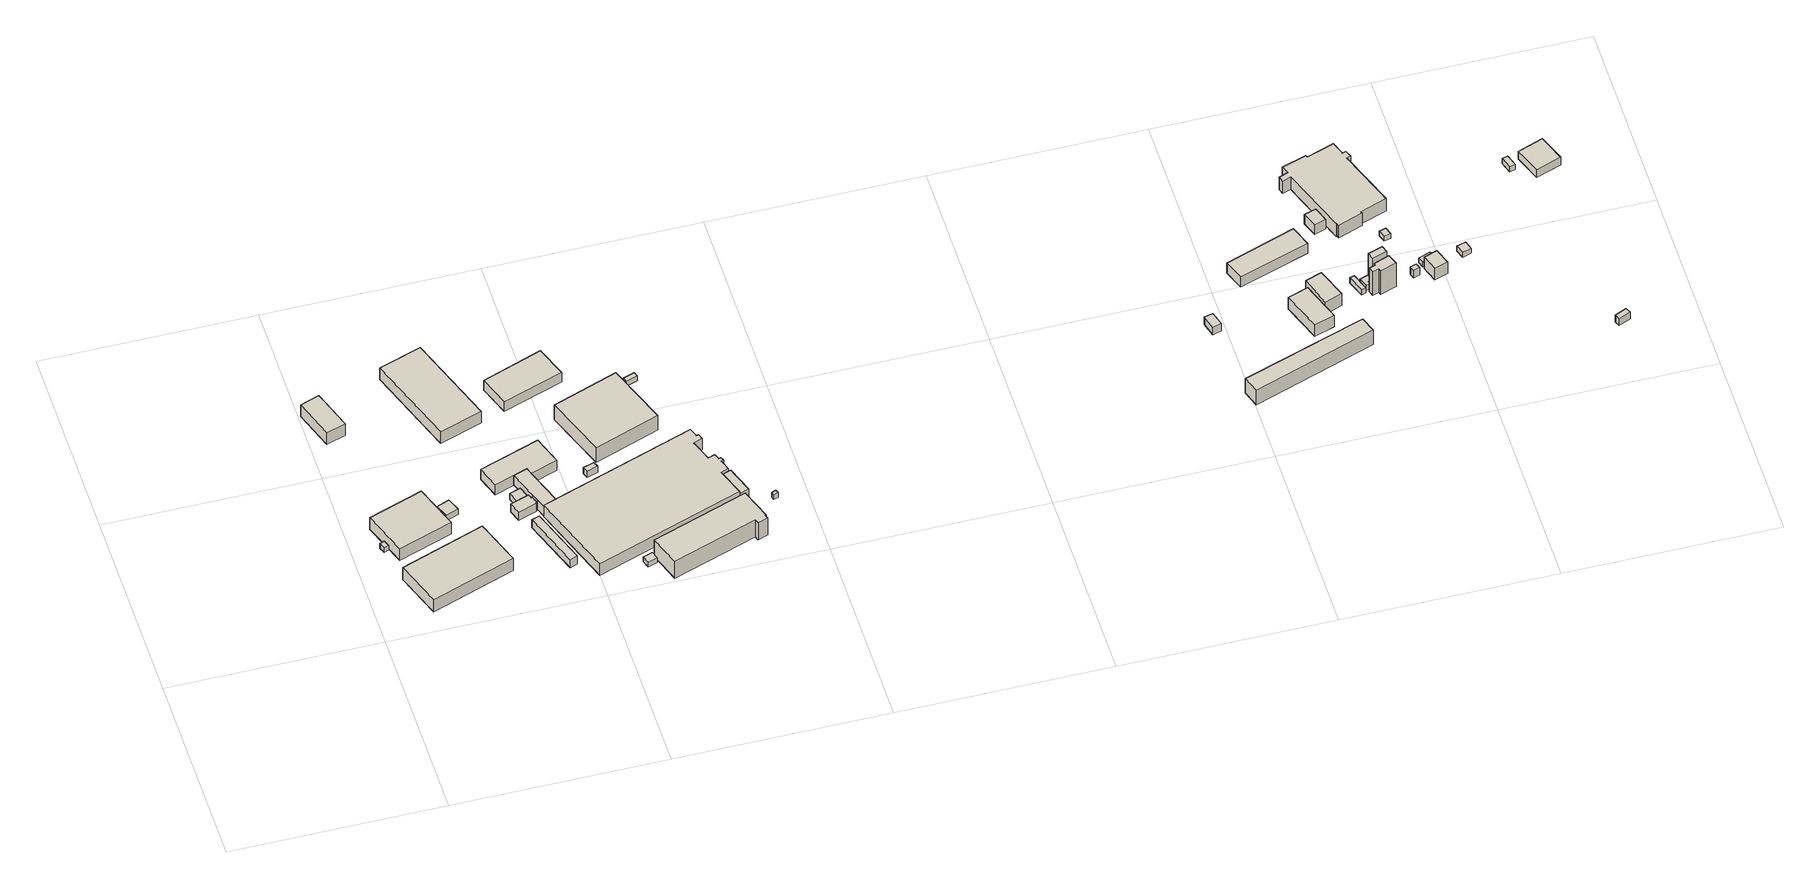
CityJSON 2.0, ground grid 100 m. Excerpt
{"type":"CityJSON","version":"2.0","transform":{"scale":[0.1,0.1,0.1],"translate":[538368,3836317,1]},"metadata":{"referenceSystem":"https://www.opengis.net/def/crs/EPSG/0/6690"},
"CityObjects":{
"building1":{"type":"Building","attributes":{"計測周辺長":11.28,"1/2500図郭":55,"区名":"此花区","町丁目名称":"北港２丁目","街区番号":4,"class":"3001","usage":"431","storeysAboveGround":1,"BuildingDetailAttribute.buildingRoofEdgeArea":7.79,"BuildingDetailAttribute.buildingStructureType":"610","BuildingDetailAttribute.buildingStructureOrgType":"2","BuildingDetailAttribute.detailedUsage":"1730","BuildingDetailAttribute.specifiedBuildingCoverageRate":0.6,"BuildingDetailAttribute.surveyYear":2017,"BuildingTsunamiRiskAttribute.description":"1","BuildingTsunamiRiskAttribute.rank":"2","BuildingTsunamiRiskAttribute.depth":1.24,"BuildingHighTideRiskAttribute.description":"1","BuildingHighTideRiskAttribute.rank":"3","BuildingHighTideRiskAttribute.depth":4.89,"BuildingIDAttribute.prefecture":"27","BuildingIDAttribute.city":"27104"},"geometry":[{"type":"Solid","lod":"1","boundaries":[[[[0,1,2,3]],[[2,4,5,3]],[[1,6,4,2]],[[0,7,6,1]],[[3,5,7,0]],[[4,6,7,5]]]]}]},
"building2":{"type":"Building","attributes":{"計測周辺長":99.3,"1/2500図郭":55,"区名":"此花区","町丁目名称":"北港２丁目","街区番号":4,"class":"3001","usage":"431","measuredHeight":7.3,"storeysAboveGround":1,"BuildingDetailAttribute.buildingRoofEdgeArea":610.63,"BuildingDetailAttribute.buildingStructureType":"610","BuildingDetailAttribute.buildingStructureOrgType":"2","BuildingDetailAttribute.detailedUsage":"1730","BuildingDetailAttribute.specifiedBuildingCoverageRate":0.6,"BuildingDetailAttribute.surveyYear":2017,"BuildingTsunamiRiskAttribute.description":"1","BuildingTsunamiRiskAttribute.rank":"2","BuildingTsunamiRiskAttribute.depth":1.2,"BuildingHighTideRiskAttribute.description":"1","BuildingHighTideRiskAttribute.rank":"3","BuildingHighTideRiskAttribute.depth":4.85,"BuildingIDAttribute.prefecture":"27","BuildingIDAttribute.city":"27104"},"geometry":[{"type":"Solid","lod":"1","boundaries":[[[[8,9,10,11]],[[10,12,13,11]],[[9,14,12,10]],[[8,15,14,9]],[[11,13,15,8]],[[12,14,15,13]]]]}]},
"building3":{"type":"Building","attributes":{"計測周辺長":60.06,"1/2500図郭":55,"区名":"此花区","町丁目名称":"北港２丁目","街区番号":4,"class":"3001","usage":"431","measuredHeight":7.4,"storeysAboveGround":1,"BuildingDetailAttribute.buildingRoofEdgeArea":197.72,"BuildingDetailAttribute.buildingStructureType":"610","BuildingDetailAttribute.buildingStructureOrgType":"2","BuildingDetailAttribute.detailedUsage":"1730","BuildingDetailAttribute.specifiedBuildingCoverageRate":0.6,"BuildingDetailAttribute.surveyYear":2017,"BuildingTsunamiRiskAttribute.description":"1","BuildingTsunamiRiskAttribute.rank":"1","BuildingTsunamiRiskAttribute.depth":0.15,"BuildingHighTideRiskAttribute.description":"1","BuildingHighTideRiskAttribute.rank":"3","BuildingHighTideRiskAttribute.depth":3.55,"BuildingIDAttribute.prefecture":"27","BuildingIDAttribute.city":"27104"},"geometry":[{"type":"Solid","lod":"1","boundaries":[[[[16,17,18,19]],[[18,20,21,19]],[[17,22,20,18]],[[16,23,22,17]],[[19,21,23,16]],[[20,22,23,21]]]]}]},
"building4":{"type":"Building","attributes":{"計測周辺長":131.08,"1/2500図郭":55,"区名":"此花区","町丁目名称":"北港２丁目","街区番号":4,"class":"3001","usage":"431","measuredHeight":7.7,"storeysAboveGround":1,"BuildingDetailAttribute.buildingRoofEdgeArea":983.12,"BuildingDetailAttribute.buildingStructureType":"610","BuildingDetailAttribute.buildingStructureOrgType":"2","BuildingDetailAttribute.detailedUsage":"1730","BuildingDetailAttribute.specifiedBuildingCoverageRate":0.6,"BuildingDetailAttribute.surveyYear":2017,"BuildingTsunamiRiskAttribute.description":"1","BuildingTsunamiRiskAttribute.rank":"2","BuildingTsunamiRiskAttribute.depth":1.24,"BuildingHighTideRiskAttribute.description":"1","BuildingHighTideRiskAttribute.rank":"4","BuildingHighTideRiskAttribute.depth":5.11,"BuildingIDAttribute.prefecture":"27","BuildingIDAttribute.city":"27104"},"geometry":[{"type":"Solid","lod":"1","boundaries":[[[[24,25,26,27]],[[26,28,29,27]],[[25,30,28,26]],[[24,31,30,25]],[[27,29,31,24]],[[28,30,31,29]]]]}]},
"building5":{"type":"Building","attributes":{"計測周辺長":26.11,"1/2500図郭":55,"区名":"此花区","町丁目名称":"北港２丁目","街区番号":4,"class":"3001","usage":"431","measuredHeight":3.5,"storeysAboveGround":1,"BuildingDetailAttribute.buildingRoofEdgeArea":42.58,"BuildingDetailAttribute.buildingStructureType":"610","BuildingDetailAttribute.buildingStructureOrgType":"2","BuildingDetailAttribute.detailedUsage":"1730","BuildingDetailAttribute.specifiedBuildingCoverageRate":0.6,"BuildingDetailAttribute.surveyYear":2017,"BuildingTsunamiRiskAttribute.description":"1","BuildingTsunamiRiskAttribute.rank":"2","BuildingTsunamiRiskAttribute.depth":0.92,"BuildingHighTideRiskAttribute.description":"1","BuildingHighTideRiskAttribute.rank":"3","BuildingHighTideRiskAttribute.depth":4.57,"BuildingIDAttribute.prefecture":"27","BuildingIDAttribute.city":"27104"},"geometry":[{"type":"Solid","lod":"1","boundaries":[[[[32,33,34,35]],[[34,36,37,35]],[[33,38,36,34]],[[32,39,38,33]],[[35,37,39,32]],[[36,38,39,37]]]]}]},
"building6":{"type":"Building","attributes":{"計測周辺長":32.15,"1/2500図郭":55,"区名":"此花区","町丁目名称":"北港２丁目","街区番号":4,"class":"3001","usage":"441","measuredHeight":5.2,"storeysAboveGround":2,"BuildingDetailAttribute.buildingRoofEdgeArea":59.67,"BuildingDetailAttribute.buildingStructureType":"610","BuildingDetailAttribute.buildingStructureOrgType":"2","BuildingDetailAttribute.detailedUsage":"1520","BuildingDetailAttribute.specifiedBuildingCoverageRate":0.6,"BuildingDetailAttribute.surveyYear":2017,"BuildingTsunamiRiskAttribute.description":"1","BuildingTsunamiRiskAttribute.rank":"2","BuildingTsunamiRiskAttribute.depth":0.52,"BuildingHighTideRiskAttribute.description":"1","BuildingHighTideRiskAttribute.rank":"3","BuildingHighTideRiskAttribute.depth":4.16,"BuildingIDAttribute.prefecture":"27","BuildingIDAttribute.city":"27104"},"geometry":[{"type":"Solid","lod":"1","boundaries":[[[[40,41,42,43,44,45,46,47]],[[46,48,49,47]],[[45,50,48,46]],[[44,51,50,45]],[[43,52,51,44]],[[42,53,52,43]],[[41,54,53,42]],[[40,55,54,41]],[[47,49,55,40]],[[48,50,51,52,53,54,55,49]]]]}]},
"building7":{"type":"Building","attributes":{"計測周辺長":65.36,"1/2500図郭":55,"区名":"此花区","町丁目名称":"北港２丁目","街区番号":4,"class":"3001","usage":"441","measuredHeight":5.1,"storeysAboveGround":2,"BuildingDetailAttribute.buildingRoofEdgeArea":110.97,"BuildingDetailAttribute.buildingStructureType":"610","BuildingDetailAttribute.buildingStructureOrgType":"2","BuildingDetailAttribute.detailedUsage":"1520","BuildingDetailAttribute.specifiedBuildingCoverageRate":0.6,"BuildingDetailAttribute.surveyYear":2017,"BuildingTsunamiRiskAttribute.description":"1","BuildingTsunamiRiskAttribute.rank":"2","BuildingTsunamiRiskAttribute.depth":0.7,"BuildingHighTideRiskAttribute.description":"1","BuildingHighTideRiskAttribute.rank":"3","BuildingHighTideRiskAttribute.depth":4.34,"BuildingIDAttribute.prefecture":"27","BuildingIDAttribute.city":"27104"},"geometry":[{"type":"Solid","lod":"1","boundaries":[[[[56,57,58,59]],[[58,60,61,59]],[[57,62,60,58]],[[56,63,62,57]],[[59,61,63,56]],[[60,62,63,61]]]]}]},
"building8":{"type":"Building","attributes":{"計測周辺長":133.85,"1/2500図郭":55,"区名":"此花区","町丁目名称":"北港２丁目","街区番号":4,"class":"3001","usage":"431","measuredHeight":7.4,"storeysAboveGround":2,"BuildingDetailAttribute.buildingRoofEdgeArea":974.93,"BuildingDetailAttribute.buildingStructureType":"610","BuildingDetailAttribute.buildingStructureOrgType":"2","BuildingDetailAttribute.detailedUsage":"1730","BuildingDetailAttribute.specifiedBuildingCoverageRate":0.6,"BuildingDetailAttribute.surveyYear":2017,"BuildingTsunamiRiskAttribute.description":"1","BuildingTsunamiRiskAttribute.rank":"2","BuildingTsunamiRiskAttribute.depth":0.86,"BuildingHighTideRiskAttribute.description":"1","BuildingHighTideRiskAttribute.rank":"3","BuildingHighTideRiskAttribute.depth":4.62,"BuildingIDAttribute.prefecture":"27","BuildingIDAttribute.city":"27104"},"geometry":[{"type":"Solid","lod":"1","boundaries":[[[[64,65,66,67]],[[66,68,69,67]],[[65,70,68,66]],[[64,71,70,65]],[[67,69,71,64]],[[68,70,71,69]]]]}]},
"building9":{"type":"Building","attributes":{"計測周辺長":21.79,"1/2500図郭":55,"区名":"此花区","町丁目名称":"北港２丁目","街区番号":4,"class":"3001","usage":"441","measuredHeight":3.9,"storeysAboveGround":2,"BuildingDetailAttribute.buildingRoofEdgeArea":29.66,"BuildingDetailAttribute.buildingStructureType":"610","BuildingDetailAttribute.buildingStructureOrgType":"2","BuildingDetailAttribute.detailedUsage":"1520","BuildingDetailAttribute.specifiedBuildingCoverageRate":0.6,"BuildingDetailAttribute.surveyYear":2017,"BuildingTsunamiRiskAttribute.description":"1","BuildingTsunamiRiskAttribute.rank":"1","BuildingTsunamiRiskAttribute.depth":0.36,"BuildingHighTideRiskAttribute.description":"1","BuildingHighTideRiskAttribute.rank":"3","BuildingHighTideRiskAttribute.depth":4,"BuildingIDAttribute.prefecture":"27","BuildingIDAttribute.city":"27104"},"geometry":[{"type":"Solid","lod":"1","boundaries":[[[[72,73,74,75]],[[74,76,77,75]],[[73,78,76,74]],[[72,79,78,73]],[[75,77,79,72]],[[76,78,79,77]]]]}]},
"building10":{"type":"Building","attributes":{"class":"3001","measuredHeight":5.9,"BuildingDetailAttribute.specifiedBuildingCoverageRate":0.6,"BuildingDetailAttribute.surveyYear":2017,"BuildingTsunamiRiskAttribute.description":"1","BuildingTsunamiRiskAttribute.rank":"1","BuildingTsunamiRiskAttribute.depth":0.36,"BuildingHighTideRiskAttribute.description":"1","BuildingHighTideRiskAttribute.rank":"3","BuildingHighTideRiskAttribute.depth":4,"BuildingIDAttribute.prefecture":"27","BuildingIDAttribute.city":"27104"},"geometry":[{"type":"Solid","lod":"1","boundaries":[[[[80,81,82,83,84,85,86]],[[85,87,88,86]],[[84,89,87,85]],[[83,90,89,84]],[[82,91,90,83]],[[81,92,91,82]],[[80,93,92,81]],[[86,88,93,80]],[[87,89,90,91,92,93,88]]]]}]},
"building11":{"type":"Building","attributes":{"計測周辺長":89.22,"1/2500図郭":55,"区名":"此花区","町丁目名称":"北港２丁目","街区番号":4,"class":"3003","usage":"441","measuredHeight":6.4,"storeysAboveGround":2,"BuildingDetailAttribute.buildingRoofEdgeArea":380.79,"BuildingDetailAttribute.buildingStructureType":"610","BuildingDetailAttribute.buildingStructureOrgType":"2","BuildingDetailAttribute.detailedUsage":"1520","BuildingDetailAttribute.specifiedBuildingCoverageRate":0.6,"BuildingDetailAttribute.surveyYear":2017,"BuildingTsunamiRiskAttribute.description":"1","BuildingTsunamiRiskAttribute.rank":"1","BuildingTsunamiRiskAttribute.depth":0.08,"BuildingHighTideRiskAttribute.description":"1","BuildingHighTideRiskAttribute.rank":"3","BuildingHighTideRiskAttribute.depth":3.86,"BuildingIDAttribute.prefecture":"27","BuildingIDAttribute.city":"27104"},"geometry":[{"type":"Solid","lod":"1","boundaries":[[[[94,95,96,97,98,99,100]],[[99,93,88,100]],[[98,92,93,99]],[[97,101,92,98]],[[96,102,101,97]],[[95,103,102,96]],[[94,104,103,95]],[[100,88,104,94]],[[93,92,101,102,103,104,88]]]]}]},
"building12":{"type":"Building","attributes":{"計測周辺長":17.47,"1/2500図郭":55,"区名":"此花区","町丁目名称":"北港２丁目","街区番号":4,"class":"3001","usage":"431","storeysAboveGround":2,"BuildingDetailAttribute.buildingRoofEdgeArea":18.84,"BuildingDetailAttribute.buildingStructureType":"610","BuildingDetailAttribute.buildingStructureOrgType":"2","BuildingDetailAttribute.detailedUsage":"1720","BuildingDetailAttribute.specifiedBuildingCoverageRate":0.6,"BuildingDetailAttribute.surveyYear":2017,"BuildingTsunamiRiskAttribute.description":"1","BuildingTsunamiRiskAttribute.rank":"1","BuildingTsunamiRiskAttribute.depth":0.33,"BuildingHighTideRiskAttribute.description":"1","BuildingHighTideRiskAttribute.rank":"3","BuildingHighTideRiskAttribute.depth":3.97,"BuildingIDAttribute.prefecture":"27","BuildingIDAttribute.city":"27104"},"geometry":[{"type":"Solid","lod":"1","boundaries":[[[[105,106,107,108]],[[107,109,110,108]],[[106,111,109,107]],[[105,112,111,106]],[[108,110,112,105]],[[109,111,112,110]]]]}]},
"building13":{"type":"Building","attributes":{"class":"3001","measuredHeight":4.1,"BuildingDetailAttribute.specifiedBuildingCoverageRate":0.6,"BuildingDetailAttribute.surveyYear":2017,"BuildingHighTideRiskAttribute.description":"1","BuildingHighTideRiskAttribute.rank":"3","BuildingHighTideRiskAttribute.depth":3.63,"BuildingIDAttribute.prefecture":"27","BuildingIDAttribute.city":"27104"},"geometry":[{"type":"Solid","lod":"1","boundaries":[[[[113,114,115,116]],[[115,117,118,116]],[[114,119,117,115]],[[113,120,119,114]],[[116,118,120,113]],[[117,119,120,118]]]]}]},
"building14":{"type":"Building","attributes":{"計測周辺長":92.03,"1/2500図郭":55,"区名":"此花区","町丁目名称":"北港２丁目","街区番号":4,"class":"3001","usage":"431","measuredHeight":6,"storeysAboveGround":1,"BuildingDetailAttribute.buildingRoofEdgeArea":476.41,"BuildingDetailAttribute.buildingStructureType":"610","BuildingDetailAttribute.buildingStructureOrgType":"2","BuildingDetailAttribute.detailedUsage":"1730","BuildingDetailAttribute.specifiedBuildingCoverageRate":0.6,"BuildingDetailAttribute.surveyYear":2017,"BuildingTsunamiRiskAttribute.description":"1","BuildingTsunamiRiskAttribute.rank":"2","BuildingTsunamiRiskAttribute.depth":0.74,"BuildingHighTideRiskAttribute.description":"1","BuildingHighTideRiskAttribute.rank":"3","BuildingHighTideRiskAttribute.depth":4.34,"BuildingIDAttribute.prefecture":"27","BuildingIDAttribute.city":"27104"},"geometry":[{"type":"Solid","lod":"1","boundaries":[[[[121,122,123,124]],[[123,125,126,124]],[[122,127,125,123]],[[121,128,127,122]],[[124,126,128,121]],[[125,127,128,126]]]]}]},
"building15":{"type":"Building","attributes":{"計測周辺長":251.71,"1/2500図郭":55,"区名":"此花区","町丁目名称":"北港２丁目","街区番号":4,"class":"3001","usage":"441","measuredHeight":7.3,"storeysAboveGround":2,"BuildingDetailAttribute.buildingRoofEdgeArea":3213.06,"BuildingDetailAttribute.buildingStructureType":"610","BuildingDetailAttribute.buildingStructureOrgType":"2","BuildingDetailAttribute.detailedUsage":"1520","BuildingDetailAttribute.specifiedBuildingCoverageRate":0.6,"BuildingDetailAttribute.surveyYear":2017,"BuildingTsunamiRiskAttribute.description":"1","BuildingTsunamiRiskAttribute.rank":"1","BuildingTsunamiRiskAttribute.depth":0.05,"BuildingHighTideRiskAttribute.description":"1","BuildingHighTideRiskAttribute.rank":"3","BuildingHighTideRiskAttribute.depth":3.88,"BuildingIDAttribute.prefecture":"27","BuildingIDAttribute.city":"27104"},"geometry":[{"type":"Solid","lod":"1","boundaries":[[[[129,130,131,132,133,134,135,136,137,138,139,140,141,142,143,144,145]],[[144,146,147,145]],[[143,148,146,144]],[[142,149,148,143]],[[141,150,149,142]],[[140,151,150,141]],[[139,152,151,140]],[[138,153,152,139]],[[137,154,153,138]],[[136,155,154,137]],[[135,156,155,136]],[[134,157,156,135]],[[133,158,157,134]],[[132,159,158,133]],[[131,160,159,132]],[[130,161,160,131]],[[129,162,161,130]],[[145,147,162,129]],[[146,148,149,150,151,152,153,154,155,156,157,158,159,160,161,162,147]]]]}]},
"building16":{"type":"Building","attributes":{"計測周辺長":127.94,"1/2500図郭":55,"区名":"此花区","町丁目名称":"北港２丁目","街区番号":4,"class":"3001","usage":"441","measuredHeight":9.3,"storeysAboveGround":2,"BuildingDetailAttribute.buildingRoofEdgeArea":1022.42,"BuildingDetailAttribute.buildingStructureType":"610","BuildingDetailAttribute.buildingStructureOrgType":"2","BuildingDetailAttribute.detailedUsage":"1510","BuildingDetailAttribute.specifiedBuildingCoverageRate":0.6,"BuildingDetailAttribute.surveyYear":2017,"BuildingTsunamiRiskAttribute.description":"1","BuildingTsunamiRiskAttribute.rank":"1","BuildingTsunamiRiskAttribute.depth":0.05,"BuildingHighTideRiskAttribute.description":"1","BuildingHighTideRiskAttribute.rank":"3","BuildingHighTideRiskAttribute.depth":3.52,"BuildingIDAttribute.prefecture":"27","BuildingIDAttribute.city":"27104"},"geometry":[{"type":"Solid","lod":"1","boundaries":[[[[163,164,165,166]],[[165,167,168,166]],[[164,169,167,165]],[[163,170,169,164]],[[166,168,170,163]],[[167,169,170,168]]]]}]},
"building17":{"type":"Building","attributes":{"計測周辺長":131.5,"1/2500図郭":55,"区名":"此花区","町丁目名称":"北港２丁目","街区番号":4,"class":"3001","usage":"431","measuredHeight":10.8,"storeysAboveGround":2,"BuildingDetailAttribute.buildingRoofEdgeArea":760.47,"BuildingDetailAttribute.buildingStructureType":"610","BuildingDetailAttribute.buildingStructureOrgType":"2","BuildingDetailAttribute.detailedUsage":"1720","BuildingDetailAttribute.specifiedBuildingCoverageRate":0.6,"BuildingDetailAttribute.surveyYear":2017,"BuildingTsunamiRiskAttribute.description":"1","BuildingTsunamiRiskAttribute.rank":"1","BuildingTsunamiRiskAttribute.depth":0.45,"BuildingHighTideRiskAttribute.description":"1","BuildingHighTideRiskAttribute.rank":"3","BuildingHighTideRiskAttribute.depth":4.08,"BuildingIDAttribute.prefecture":"27","BuildingIDAttribute.city":"27104"},"geometry":[{"type":"Solid","lod":"1","boundaries":[[[[171,172,173,174,175,176,177,178]],[[177,179,180,178]],[[176,181,179,177]],[[175,182,181,176]],[[174,183,182,175]],[[173,184,183,174]],[[172,185,184,173]],[[171,186,185,172]],[[178,180,186,171]],[[179,181,182,183,184,185,186,180]]]]}]},
"building18":{"type":"Building","attributes":{"class":"3001","measuredHeight":3.1,"BuildingDetailAttribute.specifiedBuildingCoverageRate":0.6,"BuildingDetailAttribute.surveyYear":2017,"BuildingTsunamiRiskAttribute.description":"1","BuildingTsunamiRiskAttribute.rank":"1","BuildingTsunamiRiskAttribute.depth":0.2,"BuildingHighTideRiskAttribute.description":"1","BuildingHighTideRiskAttribute.rank":"3","BuildingHighTideRiskAttribute.depth":3.78,"BuildingIDAttribute.prefecture":"27","BuildingIDAttribute.city":"27104"},"geometry":[{"type":"Solid","lod":"1","boundaries":[[[[187,188,189,190]],[[189,191,192,190]],[[188,193,191,189]],[[187,194,193,188]],[[190,192,194,187]],[[191,193,194,192]]]]}]},
"building19":{"type":"Building","attributes":{"計測周辺長":36.22,"1/2500図郭":55,"区名":"此花区","町丁目名称":"北港２丁目","街区番号":4,"class":"3003","usage":"441","measuredHeight":5.7,"storeysAboveGround":1,"BuildingDetailAttribute.buildingRoofEdgeArea":60.33,"BuildingDetailAttribute.buildingStructureType":"610","BuildingDetailAttribute.buildingStructureOrgType":"2","BuildingDetailAttribute.detailedUsage":"1520","BuildingDetailAttribute.specifiedBuildingCoverageRate":0.6,"BuildingDetailAttribute.surveyYear":2017,"BuildingTsunamiRiskAttribute.description":"1","BuildingTsunamiRiskAttribute.rank":"1","BuildingTsunamiRiskAttribute.depth":0.13,"BuildingHighTideRiskAttribute.description":"1","BuildingHighTideRiskAttribute.rank":"3","BuildingHighTideRiskAttribute.depth":3.75,"BuildingIDAttribute.prefecture":"27","BuildingIDAttribute.city":"27104"},"geometry":[{"type":"Solid","lod":"1","boundaries":[[[[195,196,197,198]],[[197,199,200,198]],[[196,201,199,197]],[[195,202,201,196]],[[198,200,202,195]],[[199,201,202,200]]]]}]},
"building20":{"type":"Building","attributes":{"class":"3001","BuildingDetailAttribute.specifiedBuildingCoverageRate":0.6,"BuildingDetailAttribute.surveyYear":2017,"BuildingTsunamiRiskAttribute.description":"1","BuildingTsunamiRiskAttribute.rank":"1","BuildingTsunamiRiskAttribute.depth":0.28,"BuildingHighTideRiskAttribute.description":"1","BuildingHighTideRiskAttribute.rank":"3","BuildingHighTideRiskAttribute.depth":3.88,"BuildingIDAttribute.prefecture":"27","BuildingIDAttribute.city":"27104"},"geometry":[{"type":"Solid","lod":"1","boundaries":[[[[203,204,205,206]],[[205,207,208,206]],[[204,209,207,205]],[[203,210,209,204]],[[206,208,210,203]],[[207,209,210,208]]]]}]},
"building21":{"type":"Building","attributes":{"計測周辺長":22.81,"1/2500図郭":55,"区名":"此花区","町丁目名称":"北港１丁目","街区番号":4,"class":"3001","usage":"441","measuredHeight":4.8,"storeysAboveGround":1,"BuildingDetailAttribute.buildingRoofEdgeArea":30.47,"BuildingDetailAttribute.buildingStructureType":"610","BuildingDetailAttribute.buildingStructureOrgType":"2","BuildingDetailAttribute.detailedUsage":"1520","BuildingDetailAttribute.specifiedBuildingCoverageRate":0.6,"BuildingDetailAttribute.surveyYear":2017,"BuildingTsunamiRiskAttribute.description":"1","BuildingTsunamiRiskAttribute.rank":"2","BuildingTsunamiRiskAttribute.depth":1,"BuildingHighTideRiskAttribute.description":"1","BuildingHighTideRiskAttribute.rank":"3","BuildingHighTideRiskAttribute.depth":4.45,"BuildingIDAttribute.prefecture":"27","BuildingIDAttribute.city":"27104"},"geometry":[{"type":"Solid","lod":"1","boundaries":[[[[211,212,213,214]],[[213,215,216,214]],[[212,217,215,213]],[[211,218,217,212]],[[214,216,218,211]],[[215,217,218,216]]]]}]},
"building22":{"type":"Building","attributes":{"計測周辺長":140.08,"1/2500図郭":55,"区名":"此花区","町丁目名称":"北港１丁目","街区番号":4,"class":"3001","usage":"441","measuredHeight":9.1,"storeysAboveGround":2,"BuildingDetailAttribute.buildingRoofEdgeArea":511.07,"BuildingDetailAttribute.buildingStructureType":"610","BuildingDetailAttribute.buildingStructureOrgType":"2","BuildingDetailAttribute.detailedUsage":"1520","BuildingDetailAttribute.specifiedBuildingCoverageRate":0.6,"BuildingDetailAttribute.surveyYear":2017,"BuildingTsunamiRiskAttribute.description":"1","BuildingTsunamiRiskAttribute.rank":"2","BuildingTsunamiRiskAttribute.depth":0.78,"BuildingHighTideRiskAttribute.description":"1","BuildingHighTideRiskAttribute.rank":"3","BuildingHighTideRiskAttribute.depth":4.4,"BuildingIDAttribute.prefecture":"27","BuildingIDAttribute.city":"27104"},"geometry":[{"type":"Solid","lod":"1","boundaries":[[[[219,220,221,222]],[[221,223,224,222]],[[220,225,223,221]],[[219,226,225,220]],[[222,224,226,219]],[[223,225,226,224]]]]}]},
"building23":{"type":"Building","attributes":{"class":"3003","measuredHeight":7.3,"BuildingDetailAttribute.specifiedBuildingCoverageRate":0.6,"BuildingDetailAttribute.surveyYear":2017,"BuildingTsunamiRiskAttribute.description":"1","BuildingTsunamiRiskAttribute.rank":"2","BuildingTsunamiRiskAttribute.depth":0.91,"BuildingHighTideRiskAttribute.description":"1","BuildingHighTideRiskAttribute.rank":"3","BuildingHighTideRiskAttribute.depth":4.33,"BuildingIDAttribute.prefecture":"27","BuildingIDAttribute.city":"27104"},"geometry":[{"type":"Solid","lod":"1","boundaries":[[[[227,228,229,230]],[[229,231,232,230]],[[228,233,231,229]],[[227,234,233,228]],[[230,232,234,227]],[[231,233,234,232]]]]}]},
"building24":{"type":"Building","attributes":{"計測周辺長":91.11,"1/2500図郭":55,"区名":"此花区","町丁目名称":"北港１丁目","街区番号":4,"class":"3001","usage":"441","measuredHeight":6.4,"storeysAboveGround":1,"BuildingDetailAttribute.buildingRoofEdgeArea":363.88,"BuildingDetailAttribute.buildingStructureType":"610","BuildingDetailAttribute.buildingStructureOrgType":"2","BuildingDetailAttribute.detailedUsage":"1520","BuildingDetailAttribute.specifiedBuildingCoverageRate":0.6,"BuildingDetailAttribute.surveyYear":2017,"BuildingTsunamiRiskAttribute.description":"1","BuildingTsunamiRiskAttribute.rank":"2","BuildingTsunamiRiskAttribute.depth":1.56,"BuildingHighTideRiskAttribute.description":"1","BuildingHighTideRiskAttribute.rank":"3","BuildingHighTideRiskAttribute.depth":4.99,"BuildingIDAttribute.prefecture":"27","BuildingIDAttribute.city":"27104"},"geometry":[{"type":"Solid","lod":"1","boundaries":[[[[235,236,237,238]],[[237,239,240,238]],[[236,241,239,237]],[[235,242,241,236]],[[238,240,242,235]],[[239,241,242,240]]]]}]},
"building25":{"type":"Building","attributes":{"計測周辺長":47.64,"1/2500図郭":55,"区名":"此花区","町丁目名称":"北港１丁目","街区番号":4,"class":"3001","usage":"441","measuredHeight":7.7,"storeysAboveGround":2,"BuildingDetailAttribute.buildingRoofEdgeArea":130.5,"BuildingDetailAttribute.buildingStructureType":"610","BuildingDetailAttribute.buildingStructureOrgType":"2","BuildingDetailAttribute.detailedUsage":"1520","BuildingDetailAttribute.specifiedBuildingCoverageRate":0.6,"BuildingDetailAttribute.surveyYear":2017,"BuildingTsunamiRiskAttribute.description":"1","BuildingTsunamiRiskAttribute.rank":"2","BuildingTsunamiRiskAttribute.depth":0.89,"BuildingHighTideRiskAttribute.description":"1","BuildingHighTideRiskAttribute.rank":"3","BuildingHighTideRiskAttribute.depth":4.31,"BuildingIDAttribute.prefecture":"27","BuildingIDAttribute.city":"27104"},"geometry":[{"type":"Solid","lod":"1","boundaries":[[[[243,244,245,246]],[[245,247,248,246]],[[244,249,247,245]],[[243,250,249,244]],[[246,248,250,243]],[[247,249,250,248]]]]}]},
"building26":{"type":"Building","attributes":{"計測周辺長":35.79,"1/2500図郭":55,"区名":"此花区","町丁目名称":"北港１丁目","街区番号":4,"class":"3001","usage":"441","measuredHeight":3.4,"storeysAboveGround":1,"BuildingDetailAttribute.buildingRoofEdgeArea":29.86,"BuildingDetailAttribute.buildingStructureType":"610","BuildingDetailAttribute.buildingStructureOrgType":"2","BuildingDetailAttribute.detailedUsage":"1520","BuildingDetailAttribute.specifiedBuildingCoverageRate":0.6,"BuildingDetailAttribute.surveyYear":2017,"BuildingTsunamiRiskAttribute.description":"1","BuildingTsunamiRiskAttribute.rank":"2","BuildingTsunamiRiskAttribute.depth":1.34,"BuildingHighTideRiskAttribute.description":"1","BuildingHighTideRiskAttribute.rank":"3","BuildingHighTideRiskAttribute.depth":4.75,"BuildingIDAttribute.prefecture":"27","BuildingIDAttribute.city":"27104"},"geometry":[{"type":"Solid","lod":"1","boundaries":[[[[251,252,253,254]],[[253,255,256,254]],[[252,257,255,253]],[[251,258,257,252]],[[254,256,258,251]],[[255,257,258,256]]]]}]},
"building27":{"type":"Building","attributes":{"class":"3003","measuredHeight":5.9,"BuildingDetailAttribute.specifiedBuildingCoverageRate":0.6,"BuildingDetailAttribute.surveyYear":2017,"BuildingTsunamiRiskAttribute.description":"1","BuildingTsunamiRiskAttribute.rank":"2","BuildingTsunamiRiskAttribute.depth":1.54,"BuildingHighTideRiskAttribute.description":"1","BuildingHighTideRiskAttribute.rank":"3","BuildingHighTideRiskAttribute.depth":4.96,"BuildingIDAttribute.prefecture":"27","BuildingIDAttribute.city":"27104"},"geometry":[{"type":"Solid","lod":"1","boundaries":[[[[259,260,261,262]],[[261,263,264,262]],[[260,265,263,261]],[[259,266,265,260]],[[262,264,266,259]],[[263,265,266,264]]]]}]},
"building28":{"type":"Building","attributes":{"class":"3001","BuildingDetailAttribute.specifiedBuildingCoverageRate":0.6,"BuildingDetailAttribute.surveyYear":2017,"BuildingTsunamiRiskAttribute.description":"1","BuildingTsunamiRiskAttribute.rank":"2","BuildingTsunamiRiskAttribute.depth":1.34,"BuildingHighTideRiskAttribute.description":"1","BuildingHighTideRiskAttribute.rank":"3","BuildingHighTideRiskAttribute.depth":4.75,"BuildingIDAttribute.prefecture":"27","BuildingIDAttribute.city":"27104"},"geometry":[{"type":"Solid","lod":"1","boundaries":[[[[267,268,269,270,271,272]],[[271,273,274,272]],[[270,275,273,271]],[[269,276,275,270]],[[268,277,276,269]],[[267,278,277,268]],[[272,274,278,267]],[[273,275,276,277,278,274]]]]}]},
"building29":{"type":"Building","attributes":{"class":"3003","measuredHeight":15,"BuildingDetailAttribute.specifiedBuildingCoverageRate":0.6,"BuildingDetailAttribute.surveyYear":2017,"BuildingTsunamiRiskAttribute.description":"1","BuildingTsunamiRiskAttribute.rank":"2","BuildingTsunamiRiskAttribute.depth":1.32,"BuildingHighTideRiskAttribute.description":"1","BuildingHighTideRiskAttribute.rank":"3","BuildingHighTideRiskAttribute.depth":4.73,"BuildingIDAttribute.prefecture":"27","BuildingIDAttribute.city":"27104"},"geometry":[{"type":"Solid","lod":"1","boundaries":[[[[279,280,281,282,283,284,285,286]],[[285,287,288,286]],[[284,289,287,285]],[[283,290,289,284]],[[282,291,290,283]],[[281,292,291,282]],[[280,293,292,281]],[[279,294,293,280]],[[286,288,294,279]],[[287,289,290,291,292,293,294,288]]]]}]},
"building30":{"type":"Building","attributes":{"class":"3003","measuredHeight":16.4,"BuildingDetailAttribute.specifiedBuildingCoverageRate":0.6,"BuildingDetailAttribute.surveyYear":2017,"BuildingTsunamiRiskAttribute.description":"1","BuildingTsunamiRiskAttribute.rank":"2","BuildingTsunamiRiskAttribute.depth":1.36,"BuildingHighTideRiskAttribute.description":"1","BuildingHighTideRiskAttribute.rank":"3","BuildingHighTideRiskAttribute.depth":4.77,"BuildingIDAttribute.prefecture":"27","BuildingIDAttribute.city":"27104"},"geometry":[{"type":"Solid","lod":"1","boundaries":[[[[295,296,297,298]],[[297,299,300,298]],[[296,301,299,297]],[[295,302,301,296]],[[298,300,302,295]],[[299,301,302,300]]]]}]},
"building31":{"type":"Building","attributes":{"計測周辺長":148.98,"1/2500図郭":55,"区名":"此花区","町丁目名称":"北港１丁目","街区番号":4,"class":"3001","usage":"441","measuredHeight":8,"storeysAboveGround":1,"BuildingDetailAttribute.buildingRoofEdgeArea":1089.88,"BuildingDetailAttribute.buildingStructureType":"610","BuildingDetailAttribute.buildingStructureOrgType":"2","BuildingDetailAttribute.detailedUsage":"1520","BuildingDetailAttribute.specifiedBuildingCoverageRate":0.6,"BuildingDetailAttribute.surveyYear":2017,"BuildingTsunamiRiskAttribute.description":"1","BuildingTsunamiRiskAttribute.rank":"2","BuildingTsunamiRiskAttribute.depth":1.54,"BuildingHighTideRiskAttribute.description":"1","BuildingHighTideRiskAttribute.rank":"4","BuildingHighTideRiskAttribute.depth":5.03,"BuildingIDAttribute.prefecture":"27","BuildingIDAttribute.city":"27104"},"geometry":[{"type":"Solid","lod":"1","boundaries":[[[[303,304,305,306,307,308,309,310,311,312,313,314,315,316,317,318,319,320]],[[319,321,322,320]],[[318,323,321,319]],[[317,324,323,318]],[[316,325,324,317]],[[315,326,325,316]],[[314,327,326,315]],[[313,328,327,314]],[[312,329,328,313]],[[311,330,329,312]],[[310,331,330,311]],[[309,332,331,310]],[[308,333,332,309]],[[307,334,333,308]],[[306,335,334,307]],[[305,336,335,306]],[[304,337,336,305]],[[303,338,337,304]],[[320,322,338,303]],[[321,323,324,325,326,327,328,329,330,331,332,333,334,335,336,337,338,322]]]]}]},
"building32":{"type":"Building","attributes":{"class":"3001","measuredHeight":5.1,"BuildingDetailAttribute.specifiedBuildingCoverageRate":0.6,"BuildingDetailAttribute.surveyYear":2017,"BuildingTsunamiRiskAttribute.description":"1","BuildingTsunamiRiskAttribute.rank":"2","BuildingTsunamiRiskAttribute.depth":1.47,"BuildingHighTideRiskAttribute.description":"1","BuildingHighTideRiskAttribute.rank":"3","BuildingHighTideRiskAttribute.depth":4.86,"BuildingIDAttribute.prefecture":"27","BuildingIDAttribute.city":"27104"},"geometry":[{"type":"Solid","lod":"1","boundaries":[[[[339,340,341,342]],[[341,343,344,342]],[[340,345,343,341]],[[339,346,345,340]],[[342,344,346,339]],[[343,345,346,344]]]]}]},
"building33":{"type":"Building","attributes":{"計測周辺長":14.41,"1/2500図郭":55,"区名":"此花区","町丁目名称":"北港１丁目","街区番号":4,"class":"3003","usage":"441","storeysAboveGround":1,"BuildingDetailAttribute.buildingRoofEdgeArea":12.88,"BuildingDetailAttribute.buildingStructureType":"610","BuildingDetailAttribute.buildingStructureOrgType":"2","BuildingDetailAttribute.detailedUsage":"1520","BuildingDetailAttribute.specifiedBuildingCoverageRate":0.6,"BuildingDetailAttribute.surveyYear":2017,"BuildingTsunamiRiskAttribute.description":"1","BuildingTsunamiRiskAttribute.rank":"2","BuildingTsunamiRiskAttribute.depth":1.54,"BuildingHighTideRiskAttribute.description":"1","BuildingHighTideRiskAttribute.rank":"3","BuildingHighTideRiskAttribute.depth":4.95,"BuildingIDAttribute.prefecture":"27","BuildingIDAttribute.city":"27104"},"geometry":[{"type":"Solid","lod":"1","boundaries":[[[[347,348,349,350]],[[349,351,352,350]],[[348,353,351,349]],[[347,354,353,348]],[[350,352,354,347]],[[351,353,354,352]]]]}]},
"building34":{"type":"Building","attributes":{"計測周辺長":18.35,"1/2500図郭":55,"区名":"此花区","町丁目名称":"北港１丁目","街区番号":4,"class":"3001","usage":"441","storeysAboveGround":1,"BuildingDetailAttribute.buildingRoofEdgeArea":18.66,"BuildingDetailAttribute.buildingStructureType":"610","BuildingDetailAttribute.buildingStructureOrgType":"2","BuildingDetailAttribute.detailedUsage":"1520","BuildingDetailAttribute.specifiedBuildingCoverageRate":0.6,"BuildingDetailAttribute.surveyYear":2017,"BuildingTsunamiRiskAttribute.description":"1","BuildingTsunamiRiskAttribute.rank":"2","BuildingTsunamiRiskAttribute.depth":1.54,"BuildingHighTideRiskAttribute.description":"1","BuildingHighTideRiskAttribute.rank":"3","BuildingHighTideRiskAttribute.depth":4.93,"BuildingIDAttribute.prefecture":"27","BuildingIDAttribute.city":"27104"},"geometry":[{"type":"Solid","lod":"1","boundaries":[[[[355,356,357,358]],[[357,359,360,358]],[[356,361,359,357]],[[355,362,361,356]],[[358,360,362,355]],[[359,361,362,360]]]]}]},
"building35":{"type":"Building","attributes":{"計測周辺長":30.09,"1/2500図郭":55,"区名":"此花区","町丁目名称":"北港１丁目","街区番号":4,"class":"3001","usage":"441","measuredHeight":7.2,"storeysAboveGround":1,"BuildingDetailAttribute.buildingRoofEdgeArea":56.08,"BuildingDetailAttribute.buildingStructureType":"610","BuildingDetailAttribute.buildingStructureOrgType":"2","BuildingDetailAttribute.detailedUsage":"1520","BuildingDetailAttribute.specifiedBuildingCoverageRate":0.6,"BuildingDetailAttribute.surveyYear":2017,"BuildingTsunamiRiskAttribute.description":"1","BuildingTsunamiRiskAttribute.rank":"2","BuildingTsunamiRiskAttribute.depth":1.54,"BuildingHighTideRiskAttribute.description":"1","BuildingHighTideRiskAttribute.rank":"3","BuildingHighTideRiskAttribute.depth":4.79,"BuildingIDAttribute.prefecture":"27","BuildingIDAttribute.city":"27104"},"geometry":[{"type":"Solid","lod":"1","boundaries":[[[[363,364,365,366]],[[365,367,368,366]],[[364,369,367,365]],[[363,370,369,364]],[[366,368,370,363]],[[367,369,370,368]]]]}]},
"building36":{"type":"Building","attributes":{"計測周辺長":18.04,"1/2500図郭":55,"区名":"此花区","町丁目名称":"北港１丁目","街区番号":4,"class":"3001","usage":"441","measuredHeight":3.1,"storeysAboveGround":1,"BuildingDetailAttribute.buildingRoofEdgeArea":20.31,"BuildingDetailAttribute.buildingStructureType":"610","BuildingDetailAttribute.buildingStructureOrgType":"2","BuildingDetailAttribute.detailedUsage":"1520","BuildingDetailAttribute.specifiedBuildingCoverageRate":0.6,"BuildingDetailAttribute.surveyYear":2017,"BuildingTsunamiRiskAttribute.description":"1","BuildingTsunamiRiskAttribute.rank":"2","BuildingTsunamiRiskAttribute.depth":1.28,"BuildingHighTideRiskAttribute.description":"1","BuildingHighTideRiskAttribute.rank":"3","BuildingHighTideRiskAttribute.depth":4.66,"BuildingIDAttribute.prefecture":"27","BuildingIDAttribute.city":"27104"},"geometry":[{"type":"Solid","lod":"1","boundaries":[[[[371,372,373,374]],[[373,375,376,374]],[[372,377,375,373]],[[371,378,377,372]],[[374,376,378,371]],[[375,377,378,376]]]]}]},
"building37":{"type":"Building","attributes":{"計測周辺長":17.8,"1/2500図郭":55,"区名":"此花区","町丁目名称":"北港２丁目","街区番号":1,"class":"3003","usage":"431","measuredHeight":4.5,"storeysAboveGround":1,"BuildingDetailAttribute.buildingRoofEdgeArea":16.88,"BuildingDetailAttribute.buildingStructureType":"610","BuildingDetailAttribute.buildingStructureOrgType":"2","BuildingDetailAttribute.detailedUsage":"1720","BuildingDetailAttribute.specifiedBuildingCoverageRate":0.6,"BuildingDetailAttribute.surveyYear":2017,"BuildingTsunamiRiskAttribute.description":"1","BuildingTsunamiRiskAttribute.rank":"2","BuildingTsunamiRiskAttribute.depth":0.81,"BuildingHighTideRiskAttribute.description":"1","BuildingHighTideRiskAttribute.rank":"3","BuildingHighTideRiskAttribute.depth":3.98,"BuildingIDAttribute.prefecture":"27","BuildingIDAttribute.city":"27104"},"geometry":[{"type":"Solid","lod":"1","boundaries":[[[[379,380,381,382]],[[381,383,384,382]],[[380,385,383,381]],[[379,386,385,380]],[[382,384,386,379]],[[383,385,386,384]]]]}]},
"building38":{"type":"Building","attributes":{"計測周辺長":17.72,"1/2500図郭":55,"区名":"此花区","町丁目名称":"北港１丁目","街区番号":4,"class":"3001","usage":"452","measuredHeight":3.2,"storeysAboveGround":1,"BuildingDetailAttribute.buildingRoofEdgeArea":17.13,"BuildingDetailAttribute.buildingStructureType":"610","BuildingDetailAttribute.buildingStructureOrgType":"2","BuildingDetailAttribute.detailedUsage":"1610","BuildingDetailAttribute.specifiedBuildingCoverageRate":0.6,"BuildingDetailAttribute.surveyYear":2017,"BuildingTsunamiRiskAttribute.description":"1","BuildingTsunamiRiskAttribute.rank":"2","BuildingTsunamiRiskAttribute.depth":0.76,"BuildingHighTideRiskAttribute.description":"1","BuildingHighTideRiskAttribute.rank":"3","BuildingHighTideRiskAttribute.depth":4.09,"BuildingIDAttribute.prefecture":"27","BuildingIDAttribute.city":"27104"},"geometry":[{"type":"Solid","lod":"1","boundaries":[[[[387,388,389,390]],[[389,391,392,390]],[[388,393,391,389]],[[387,394,393,388]],[[390,392,394,387]],[[391,393,394,392]]]]}]},
"building39":{"type":"Building","attributes":{"計測周辺長":52.5,"1/2500図郭":55,"区名":"此花区","町丁目名称":"北港１丁目","街区番号":4,"class":"3001","usage":"452","measuredHeight":4.9,"storeysAboveGround":1,"BuildingDetailAttribute.buildingRoofEdgeArea":172.12,"BuildingDetailAttribute.buildingStructureType":"610","BuildingDetailAttribute.buildingStructureOrgType":"2","BuildingDetailAttribute.detailedUsage":"1610","BuildingDetailAttribute.specifiedBuildingCoverageRate":0.6,"BuildingDetailAttribute.surveyYear":2017,"BuildingTsunamiRiskAttribute.description":"1","BuildingTsunamiRiskAttribute.rank":"2","BuildingTsunamiRiskAttribute.depth":1.21,"BuildingHighTideRiskAttribute.description":"1","BuildingHighTideRiskAttribute.rank":"3","BuildingHighTideRiskAttribute.depth":4.55,"BuildingIDAttribute.prefecture":"27","BuildingIDAttribute.city":"27104"},"geometry":[{"type":"Solid","lod":"1","boundaries":[[[[395,396,397,398]],[[397,399,400,398]],[[396,401,399,397]],[[395,402,401,396]],[[398,400,402,395]],[[399,401,402,400]]]]}]}
},
"vertices":[
[127,533,5],[149,542,5],[160,512,5],[138,503,5],[160,512,35],[138,503,35],[149,542,35],[127,533,35],
[116,653,4],[373,743,4],[447,531,4],[191,441,4],[447,531,78],[191,441,78],[373,743,78],[116,653,78],
[7,1365,14],[98,1398,14],[163,1205,14],[71,1174,14],[163,1205,87],[71,1174,87],[98,1398,87],[7,1365,87],
[172,331,2],[570,473,2],[647,253,2],[249,112,2],[647,253,79],[249,112,79],[570,473,79],[172,331,79],
[424,671,6],[483,693,6],[506,630,6],[447,608,6],[506,630,41],[447,608,41],[483,693,41],[424,671,41],
[840,556,12],[833,554,12],[835,550,12],[747,520,12],[728,579,12],[816,608,12],[823,589,12],[828,590,12],[823,589,63],[828,590,63],[816,608,63],[728,579,63],[747,520,63],[835,550,63],[833,554,63],[840,556,63],
[790,462,14],[827,475,14],[921,202,14],[885,190,14],[921,202,65],[885,190,65],[827,475,65],[790,462,65],
[398,1488,5],[599,1557,5],[749,1123,5],[548,1053,5],[749,1123,79],[548,1053,79],[599,1557,79],[398,1488,79],
[743,646,15],[795,663,15],[812,612,15],[760,595,15],[812,612,55],[760,595,55],[795,663,55],[743,646,55],
[848,745,19],[859,712,19],[921,533,19],[856,510,19],[840,556,19],[828,590,19],[782,722,19],[828,590,78],[782,722,78],[840,556,78],[856,510,78],[921,533,78],[859,712,78],[848,745,78],
[691,691,14],[655,796,14],[939,894,14],[986,756,14],[859,712,14],[848,745,14],[782,722,14],[986,756,78],[939,894,78],[655,796,78],[691,691,78],
[1198,139,14],[1244,154,14],[1256,117,14],[1210,102,14],[1256,117,44],[1210,102,44],[1244,154,44],[1198,139,44],
[1090,703,18],[1141,720,18],[1151,693,18],[1099,676,18],[1151,693,58],[1099,676,58],[1141,720,58],[1090,703,58],
[812,1305,7],[1096,1407,7],[1150,1258,7],[863,1158,7],[1150,1258,67],[863,1158,67],[1096,1407,67],[812,1305,67],
[921,533,15],[1589,767,15],[1604,724,15],[1614,728,15],[1624,700,15],[1581,685,15],[1617,584,15],[1649,595,15],[1659,568,15],[1670,572,15],[1677,553,15],[1666,550,15],[1684,499,15],[1648,487,15],[1694,355,15],[996,110,15],[856,510,15],[996,110,87],[856,510,87],[1694,355,87],[1648,487,87],[1684,499,87],[1666,550,87],[1677,553,87],[1670,572,87],[1659,568,87],[1649,595,87],[1617,584,87],[1581,685,87],[1624,700,87],[1614,728,87],[1604,724,87],[1589,767,87],[921,533,87],
[1056,1047,14],[1365,1158,14],[1470,865,14],[1162,754,14],[1470,865,107],[1162,754,107],[1365,1158,107],[1056,1047,107],
[1253,155,12],[1706,313,12],[1758,163,12],[1753,162,12],[1759,144,12],[1711,127,12],[1704,147,12],[1304,8,12],[1704,147,120],[1304,8,120],[1711,127,120],[1759,144,120],[1753,162,120],[1758,163,120],[1706,313,120],[1253,155,120],
[1402,1172,15],[1457,1190,15],[1464,1168,15],[1409,1150,15],[1464,1168,46],[1409,1150,46],[1457,1190,46],[1402,1172,46],
[1653,486,15],[1694,501,15],[1739,371,15],[1697,357,15],[1739,371,73],[1697,357,73],[1694,501,73],[1653,486,73],
[1836,353,13],[1858,360,13],[1864,343,13],[1842,336,13],[1864,343,43],[1842,336,43],[1858,360,43],[1836,353,43],
[3916,826,5],[3956,836,5],[3976,769,5],[3934,756,5],[3976,769,53],[3934,756,53],[3956,836,53],[3916,826,53],
[3976,390,5],[4560,590,5],[4585,513,5],[4002,309,5],[4585,513,96],[4002,309,96],[4560,590,96],[3976,390,96],
[4290,817,3],[4386,850,3],[4452,661,3],[4356,628,3],[4452,661,76],[4356,628,76],[4386,850,76],[4290,817,76],
[4093,1094,0],[4425,1210,0],[4460,1111,0],[4127,998,0],[4460,1111,64],[4127,998,64],[4425,1210,64],[4093,1094,64],
[4388,888,2],[4467,916,2],[4517,773,2],[4436,742,2],[4517,773,79],[4436,742,79],[4467,916,79],[4388,888,79],
[4588,891,2],[4610,897,2],[4638,815,2],[4617,808,2],[4638,815,36],[4617,808,36],[4610,897,36],[4588,891,36],
[4494,1280,2],[4550,1299,2],[4575,1226,2],[4520,1207,2],[4575,1226,61],[4520,1207,61],[4550,1299,61],[4494,1280,61],
[4628,873,3],[4667,888,3],[4679,858,3],[4659,851,3],[4665,836,3],[4645,829,3],[4665,836,33],[4645,829,33],[4659,851,33],[4679,858,33],[4667,888,33],[4628,873,33],
[4692,804,2],[4663,793,2],[4654,819,2],[4685,830,2],[4682,840,2],[4756,867,2],[4774,816,2],[4698,789,2],[4774,816,152],[4698,789,152],[4756,867,152],[4682,840,152],[4685,830,152],[4654,819,152],[4663,793,152],[4692,804,152],
[4670,890,2],[4740,913,2],[4750,880,2],[4682,857,2],[4750,880,166],[4682,857,166],[4740,913,166],[4670,890,166],
[4610,1173,2],[4605,1170,2],[4492,1491,2],[4452,1476,2],[4444,1503,2],[4486,1519,2],[4473,1556,2],[4590,1595,2],[4593,1585,2],[4723,1629,2],[4746,1566,2],[4763,1571,2],[4776,1539,2],[4756,1531,2],[4854,1255,2],[4727,1211,2],[4732,1201,2],[4615,1160,2],[4732,1201,81],[4615,1160,81],[4727,1211,81],[4854,1255,81],[4756,1531,81],[4776,1539,81],[4763,1571,81],[4746,1566,81],[4723,1629,81],[4593,1585,81],[4590,1595,81],[4473,1556,81],[4486,1519,81],[4444,1503,81],[4452,1476,81],[4492,1491,81],[4605,1170,81],[4610,1173,81],
[4853,866,3],[4882,876,3],[4890,852,3],[4861,842,3],[4890,852,53],[4861,842,53],[4882,876,53],[4853,866,53],
[4785,1122,3],[4817,1132,3],[4830,1095,3],[4798,1087,3],[4830,1095,33],[4798,1087,33],[4817,1132,33],[4785,1122,33],
[4907,926,2],[4964,946,2],[4975,919,2],[4917,896,2],[4975,919,32],[4917,896,32],[4964,946,32],[4907,926,32],
[4920,886,2],[4984,908,2],[5010,830,2],[4946,808,2],[5010,830,74],[4946,808,74],[4984,908,74],[4920,886,74],
[5084,945,4],[5127,958,4],[5140,915,4],[5097,900,4],[5140,915,35],[5097,900,35],[5127,958,35],[5084,945,35],
[5628,350,9],[5682,376,9],[5695,351,9],[5638,325,9],[5695,351,53],[5638,325,53],[5682,376,53],[5628,350,53],
[5412,1385,5],[5440,1393,5],[5458,1336,5],[5430,1328,5],[5458,1336,37],[5430,1328,37],[5440,1393,37],[5412,1385,37],
[5487,1391,5],[5607,1435,5],[5653,1308,5],[5533,1264,5],[5653,1308,54],[5533,1264,54],[5607,1435,54],[5487,1391,54]
]}
